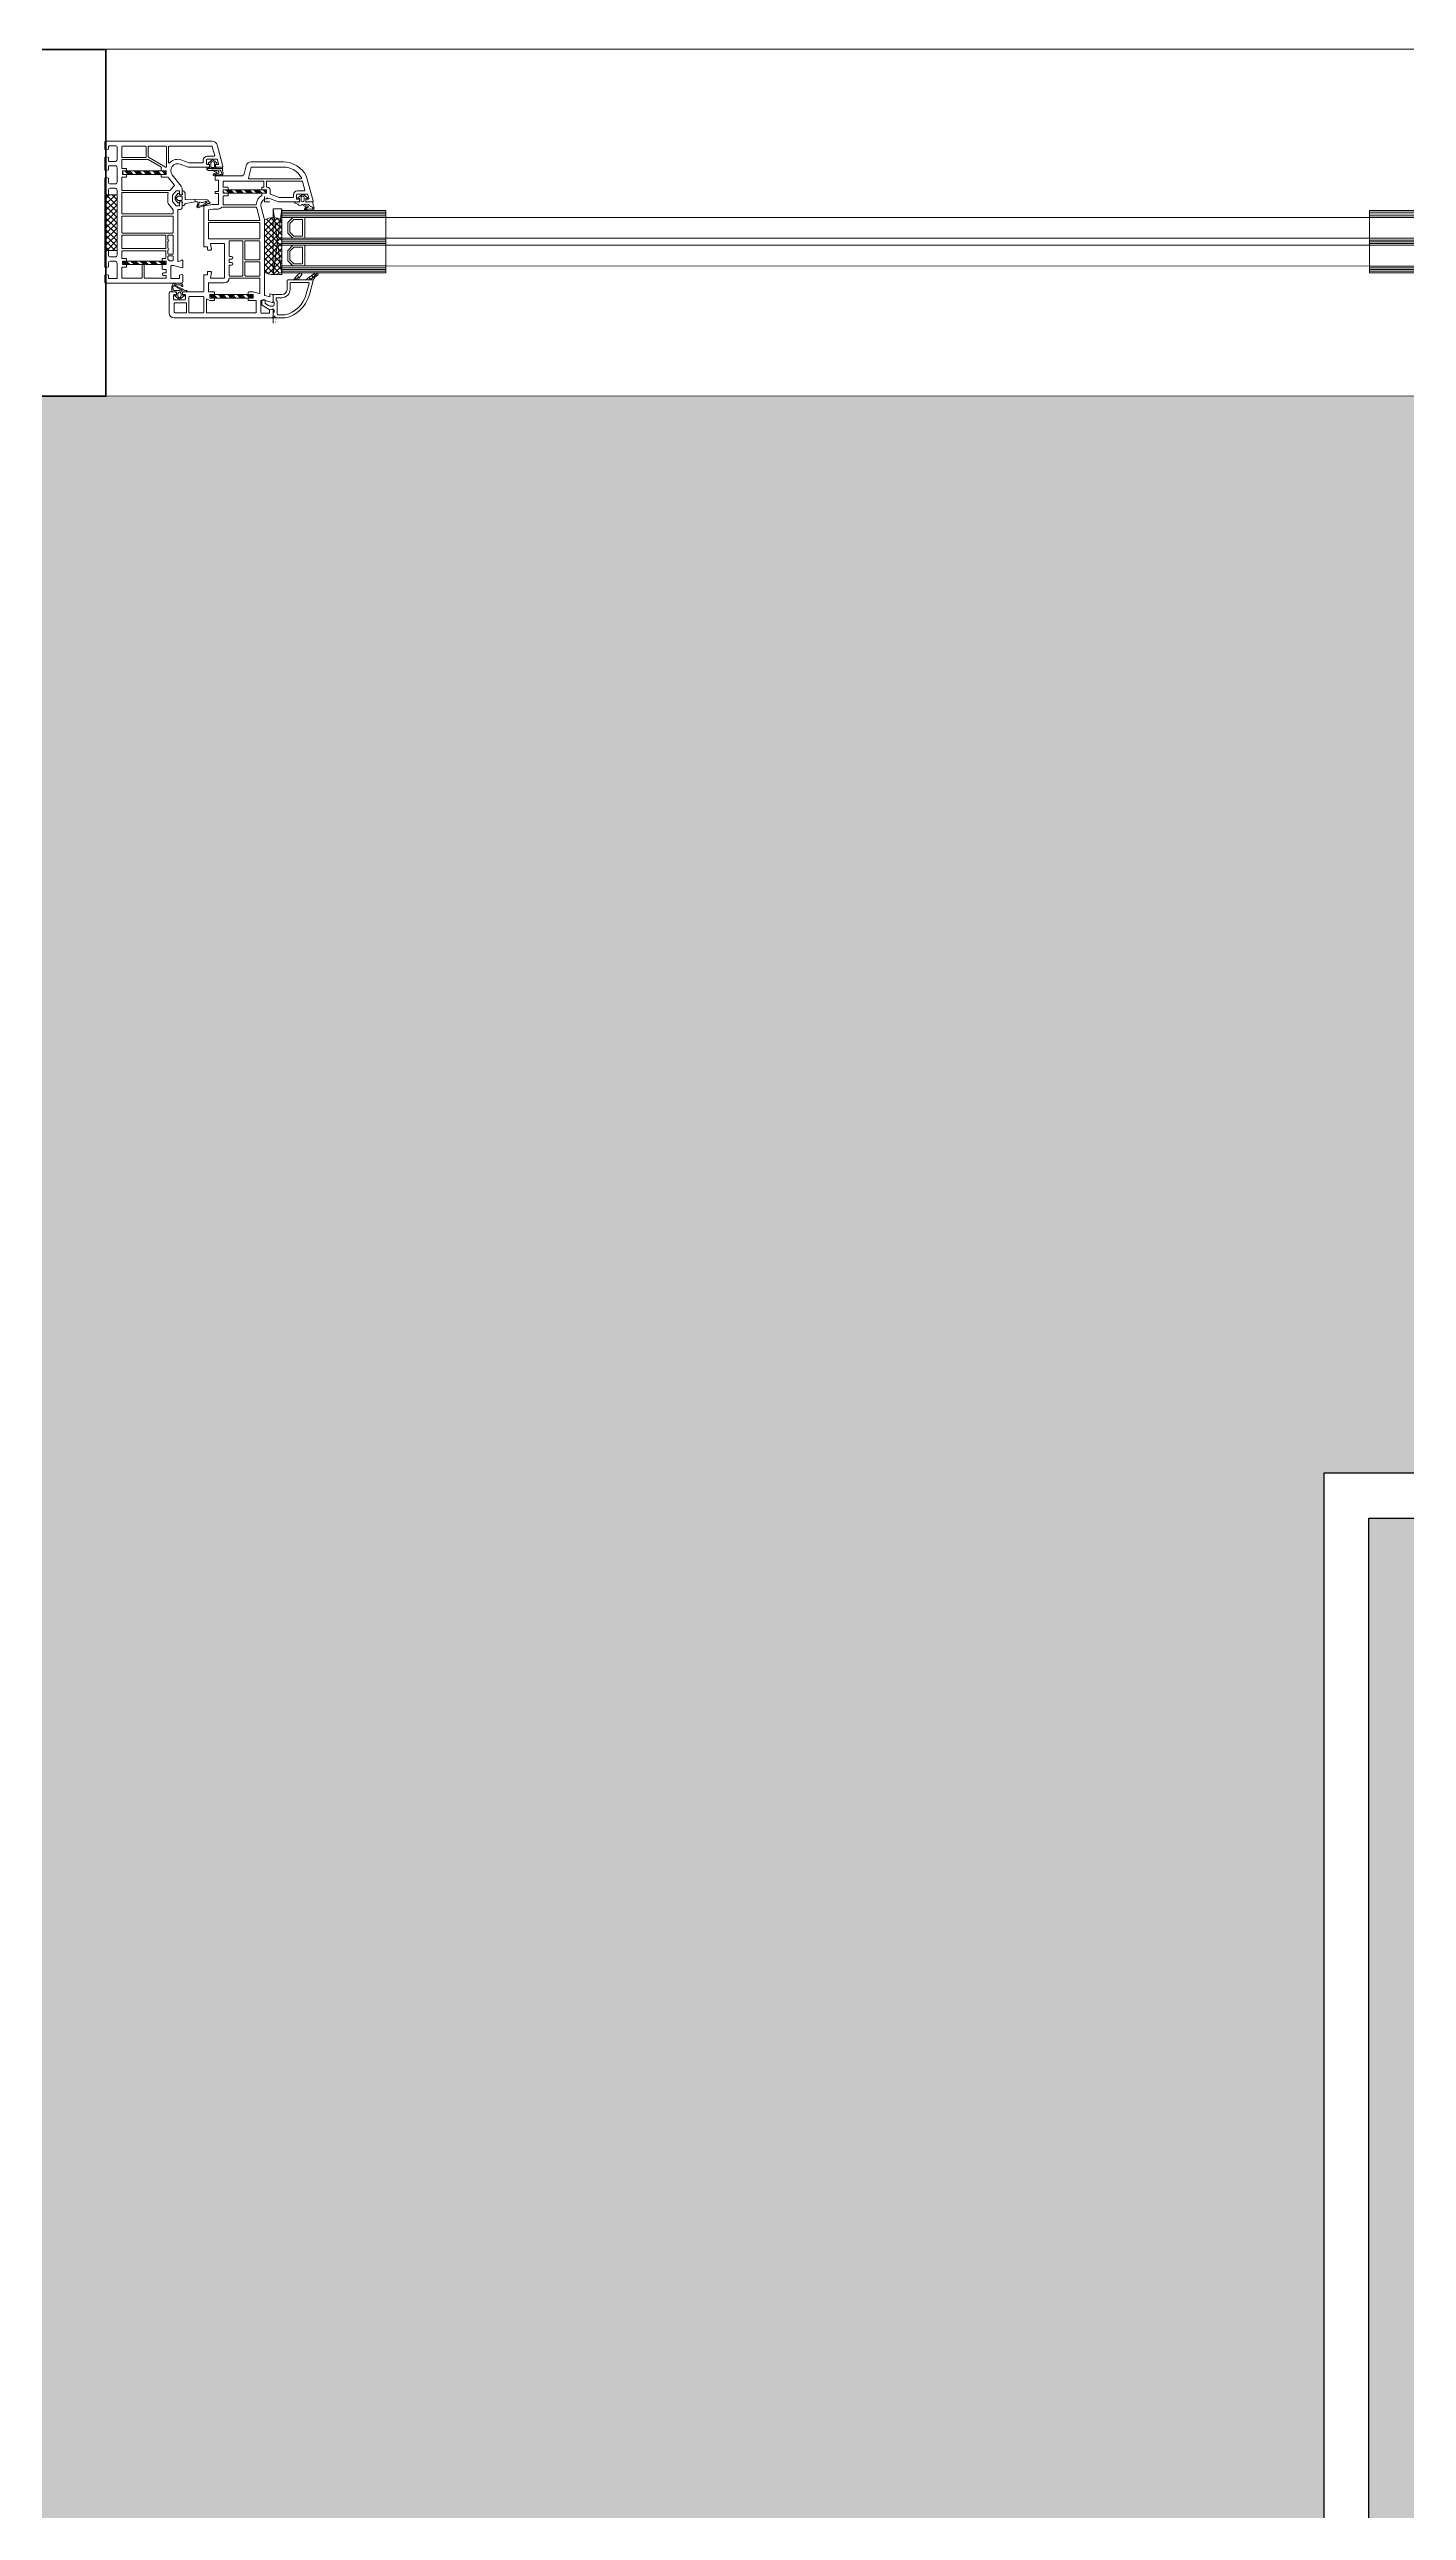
# Model space of a CAD drawing. Header units: millimetres. Extents: x 2258 to 5600, y 711 to 2563.
# Drawn here: x 4450.4 to 4480.6, y 1291.2 to 1346.1 of the extents above; entities that cross this region are included whole.
import ezdxf

# ---------------------------------------------------------------- set-up
doc = ezdxf.new("R2010")
doc.units = ezdxf.units.MM
for name, color, linetype, lineweight in [('HAT', 8, 'Continuous', 18), ('PQI-A-IN-ELEV', 245, 'Continuous', 9), ('PQI-A-WIN', 140, 'Continuous', 13), ('PQI-ST-COLM', 34, 'Continuous', 40)]:
    doc.layers.add(name, color=color, linetype=linetype, lineweight=lineweight)
doc.styles.get("Standard").update_dxf_attribs({"font": 'arial.ttf'})
pattern_1 = [(135, (-4.5994, -2.0003), (1.41421, 1.41421), []), (45, (-4.5994, -2.0003), (1.41421, -1.41421), [])]

# ---------------------------------------------------------------- blocks, each defined once
blk = doc.blocks.new('*X45')
for p, q in [((10.3, 18.7), (10.8, 19.2)), ((11.5, 17.2), (13.5, 19.2)), ((12.4, 17.2), (14.4, 19.2)), ((13.3, 17.2), (15.3, 19.2)), ((14.2, 17.2), (16.2, 19.2)), ((16.8, 17.2), (18.8, 19.2)), ((17.7, 17.2), (19.7, 19.2)), ((18.6, 17.2), (20.6, 19.2)), ((19.5, 17.2), (21.5, 19.2)), ((22.2, 17.2), (24.2, 19.2)), ((23.1, 17.2), (25.1, 19.2)), ((24, 17.2), (26, 19.2)), ((24.9, 17.2), (26.9, 19.2)), ((27.6, 17.2), (29.6, 19.2)), ((28.5, 17.2), (30.5, 19.2)), ((29.4, 17.2), (31.4, 19.2)), ((30.3, 17.2), (32.3, 19.2)), ((33, 17.2), (35, 19.2)), ((33.9, 17.2), (35.3, 18.6)), ((34.8, 17.2), (35.3, 17.7))]:
    blk.add_line(p, q)
blk = doc.blocks.new('*X46')
for p, q in [((10.3, 69.9), (11.6, 71.2)), ((10.5, 69.2), (12.5, 71.2)), ((11.4, 69.2), (13.4, 71.2)), ((12.3, 69.2), (14.3, 71.2)), ((15, 69.2), (17, 71.2)), ((15.9, 69.2), (17.9, 71.2)), ((16.8, 69.2), (18.8, 71.2)), ((17.7, 69.2), (19.7, 71.2)), ((20.4, 69.2), (22.4, 71.2)), ((21.3, 69.2), (23.3, 71.2)), ((22.1, 69.2), (24.1, 71.2)), ((23, 69.2), (25, 71.2)), ((25.7, 69.2), (27.7, 71.2)), ((26.6, 69.2), (28.6, 71.2)), ((27.5, 69.2), (29.5, 71.2)), ((28.4, 69.2), (30.4, 71.2)), ((31.1, 69.2), (33.1, 71.2)), ((32, 69.2), (34, 71.2)), ((32.9, 69.2), (34.9, 71.2)), ((33.8, 69.2), (35.3, 70.7))]:
    blk.add_line(p, q)
blk = doc.blocks.new('*X47')
for p, q in [((0, 57.2), (5.8, 63)), ((0, 60.6), (2.4, 63)), ((0, 53.9), (7, 60.9)), ((7, 53.6), (0, 60.6)), ((0, 50.5), (7, 57.5)), ((7, 50.2), (0, 57.2)), ((7, 57), (1, 63)), ((7, 60.4), (4.4, 63)), ((0, 47.1), (7, 54.1)), ((7, 46.9), (0, 53.9)), ((0, 43.8), (7, 50.8)), ((7, 43.5), (0, 50.5)), ((0, 40.4), (7, 47.4)), ((7, 40.1), (0, 47.1)), ((0, 37), (7, 44)), ((7, 36.8), (0, 43.8)), ((0, 33.7), (7, 40.7)), ((7, 33.4), (0, 40.4)), ((6, 31), (0, 37)), ((2.7, 31), (0, 33.7)), ((0.7, 31), (7, 37.3)), ((4.1, 31), (7, 33.9))]:
    blk.add_line(p, q)
blk = doc.blocks.new('PRJ_INSERT_55_593613279781', base_point=(370.1, 296.9))
for points in [[(370.6, 306.1), (370.1, 305.8), (370, 305.1), (370.2, 304.4), (368.5, 304.2), (368.8, 310.9), (369.2, 311.7), (370.6, 312.9), (370.8, 313), (371, 312.9), (371.1, 312.6), (371, 312.2), (371.1, 311.8), (372.4, 309.8), (372.6, 308.7), (373.6, 306.1), (373, 305.3), (372, 305.5), (371.1, 306)], [(370.3, 307.3), (370.4, 307), (371.5, 306.6), (372.4, 306), (372.8, 306), (372.9, 306.2), (372, 308.7), (372.3, 308.8), (372.4, 309.2), (372.3, 309.4), (372, 309.5), (371.7, 309.4), (370.4, 311.2), (369.9, 311.4), (369.7, 310.8), (370.1, 310.2), (370.4, 309.5), (370.5, 308.7), (370.5, 308)], [(369.3, 296.6), (369.1, 296.8), (369, 296.9), (367.2, 296.9), (366.9, 296.6), (366.9, 294.6), (367, 294.4), (367.9, 293.5), (368.2, 293.5), (369.1, 294.4), (369.3, 294.6)]]:
    blk.add_lwpolyline(points, close=True)
blk.add_lwpolyline([(364, 297.8, 0.81046), (364.3, 296.9), (365.8, 297.1), (366.1, 296.9), (366.1, 295.6), (366, 295.4), (365.4, 295), (365.3, 294.7), (365.4, 294.6), (365.4, 294.5), (367.4, 292.8), (368.7, 292.8), (370.7, 294.5), (370.8, 294.7), (370.7, 295), (370.1, 295.4), (370.1, 295.6), (370.1, 296.9), (370.3, 297.1), (371.8, 296.9, 0.721706), (372.2, 297.8), (371.1, 298.8), (370.2, 304.4), (368.5, 304.2), (368.8, 299.1, -0.439955), (368.3, 298.6), (365.3, 298.6), (365.2, 298.6)], format="xyb", close=True)
blk = doc.blocks.new('PRJ_INSERT_54_593613279164', base_point=(0, 0))
blk.add_line((4, 0.7), (-5.1, 0.7))
for points in [[(0.6, -1.9), (0.1, -1.7, -0.27755), (0, -1.5), (0, 0, -0.453753), (0.3, 0.3), (0.6, 0.3), (1, 0), (3.7, 0, 0.422763), (4, 0.3, -0.054836), (4.3, 3.5, 0.331921), (3.8, 4.7, 0.161435), (2.8, 5), (-0.6, 5, 0.831541), (-0.9, 3.6), (0.4, 3.2, -1.190626), (0.5, 2.9), (-0.5, 2.6, 0.129694), (-0.6, 2.5), (-1.2, 2, -0.601488), (-2.2, 1.9, 0.254499), (-2.5, 2), (-4, 2, 0.198909), (-4.2, 1.9), (-5, 1.1, 0.198912), (-5.1, 0.9), (-5.1, 0.3, 0.414214), (-4.8, 0), (-4.5, 0), (-4.1, 0.3, -0.16568), (-3.9, 0.3), (-3.7, 0.3, -0.375721), (-3.5, 0), (-3.5, -1.5, -0.27755), (-3.6, -1.7), (-4.1, -1.9, 0.531978), (-4.1, -2.4), (-2.4, -3.9, 0.363946), (-1.1, -3.9), (0.7, -2.4, 0.531978)], [(-2.7, -2.6), (-2.1, -3.1, 0.363955), (-1.4, -3.1), (-0.7, -2.6, 0.221711), (-0.6, -2.3), (-0.6, -0.1, 0.413991), (-0.9, 0.2), (-2.5, 0.2, 0.414157), (-2.8, -0.1), (-2.8, -2.3, 0.221711)], [(-0.3, 4.4, 1), (-0.3, 4.1), (1.6, 3.4, -0.733238), (1.6, 2.4), (-0.2, 2, 0.917629), (-0.2, 1.7), (2.1, 1.5, 0.335324), (3.1, 2.2), (3.6, 3.5, 0.355746), (3.4, 4), (3, 4.3, 0.134065), (2.7, 4.4)]]:
    blk.add_lwpolyline(points, format="xyb", close=True)
blk = doc.blocks.new('*X48')
for p, q in [((31.2, -72.7), (32, -71.9)), ((32.7, -73.9), (34.7, -71.9)), ((33.6, -73.9), (35.6, -71.9)), ((34.5, -73.9), (36.5, -71.9)), ((35.4, -73.9), (37.4, -71.9)), ((38.1, -73.9), (40.1, -71.9)), ((39, -73.9), (41, -71.9)), ((39.9, -73.9), (41.9, -71.9)), ((40.8, -73.9), (42.8, -71.9)), ((43.4, -73.9), (45.4, -71.9)), ((44.3, -73.9), (46.3, -71.9)), ((45.2, -73.9), (47.2, -71.9)), ((46.1, -73.9), (48.1, -71.9)), ((48.8, -73.9), (50.8, -71.9)), ((49.7, -73.9), (51.7, -71.9)), ((50.6, -73.9), (52.6, -71.9)), ((51.5, -73.9), (53.5, -71.9)), ((54.2, -73.9), (56.2, -71.9)), ((55.1, -73.9), (56.2, -72.8)), ((56, -73.9), (56.2, -73.7))]:
    blk.add_line(p, q)
blk = doc.blocks.new('*X49')
for p, q in [((23.4, -13.1), (25, -11.5)), ((23.9, -13.5), (25.9, -11.5)), ((24.8, -13.5), (26.8, -11.5)), ((25.7, -13.5), (27.7, -11.5)), ((28.4, -13.5), (30.4, -11.5)), ((29.3, -13.5), (31.3, -11.5)), ((30.2, -13.5), (32.2, -11.5)), ((31.1, -13.5), (33.1, -11.5)), ((33.8, -13.5), (35.8, -11.5)), ((34.7, -13.5), (36.7, -11.5)), ((35.6, -13.5), (37.6, -11.5)), ((36.5, -13.5), (38.5, -11.5)), ((39.2, -13.5), (41.2, -11.5)), ((40.1, -13.5), (42.1, -11.5)), ((41, -13.5), (43, -11.5)), ((41.9, -13.5), (43.9, -11.5)), ((44.6, -13.5), (46.6, -11.5)), ((45.5, -13.5), (47.5, -11.5)), ((46.4, -13.5), (48.4, -11.5)), ((47.3, -13.5), (48.4, -12.4))]:
    blk.add_line(p, q)
blk = doc.blocks.new('*X50')
for p, q in [((55, -31.1), (61, -25.1)), ((55, -27.7), (57.3, -25.4)), ((55, -34.5), (63.7, -25.8)), ((65, -36.7), (55, -26.7)), ((55, -37.8), (65, -27.8)), ((65, -33.3), (57.2, -25.5)), ((65, -30), (60.1, -25)), ((65, -26.6), (64.8, -26.4)), ((65, -40.1), (55, -30.1)), ((55, -41.2), (65, -31.2)), ((65, -43.4), (55, -33.4)), ((55, -44.6), (65, -34.6)), ((65, -46.8), (55, -36.8)), ((55, -47.9), (65, -37.9)), ((65, -50.2), (55, -40.2)), ((55, -51.3), (65, -41.3)), ((65, -53.5), (55, -43.5)), ((55, -54.7), (65, -44.7)), ((64.7, -56.6), (55, -46.9)), ((62.3, -57.6), (55, -50.3)), ((59.2, -57.8), (55, -53.6)), ((56.1, -57), (65, -48)), ((58.6, -57.8), (65, -51.4)), ((62.2, -57.6), (65, -54.8))]:
    blk.add_line(p, q)
blk = doc.blocks.new('PRJ_INSERT_53_593613279183', base_point=(93.1, 45.1))
for points in [[(96.6, 43.4, 0.493145), (96.8, 43.2), (97.3, 43.3, -0.818256), (97.5, 42.8), (95.6, 41.3, -0.342375), (94.1, 41.3), (92.1, 42.8, -0.818728), (92.4, 43.3), (92.8, 43.2, 0.493145), (93.1, 43.4), (93.1, 44.6, 0.414214), (92.6, 45.1), (90.7, 45.1, -0.413893), (90.4, 45.4), (90.4, 48.1, -0.414434), (92.4, 50.1), (94.8, 50.1, -0.326046), (96.8, 48.8, -0.909354), (96.1, 48.5, 0.282568), (94.7, 49.2, -0.132187), (92.4, 49.5, 1.066738), (92.1, 49.1, 0.039876), (96.3, 46.9, 0.149261), (98.8, 45.9, -0.963992), (98.8, 45.1), (98, 45.1, -0.012349), (97.1, 45.2, 0.443501), (96.6, 44.7)], [(94.2, 47.2), (96.1, 46.2, -1.052816), (95.7, 45.6, 0.139333), (94.7, 45.9), (91.7, 45.9, -0.382456), (91.2, 46.4), (91, 48, -0.505503), (91.8, 48.7)], [(93.9, 44.2, -1), (95.7, 44.2), (95.7, 42.7, -1), (93.9, 42.7)]]:
    blk.add_lwpolyline(points, format="xyb", close=True)
blk = doc.blocks.new('PRJ_INSERT_51_593613279187', base_point=(0, 0))
for points in [[(-2.5, -3.9, 0.339142), (-1, -3.9), (0.9, -2.4, 0.808674), (0.7, -1.8), (0.2, -1.9, -0.491369), (0, -1.8), (0, -0.1, -0.708523), (0.5, 0.1, 0.231673), (0.7, 0), (3.7, 0, 0.369523), (4, 0.2), (4.3, 2), (4.8, 3.5, 0.331664), (4.3, 4.7, 0.134785), (3.3, 5), (0, 5, 0.607736), (-0.5, 3.7), (0.5, 3.1, -0.653241), (0.4, 2.9), (-0.8, 2.5, 0.328397), (-1.3, 1.9, -0.43088), (-2.1, 1.6, 0.455948), (-4.6, 1.4, -0.189266), (-6, 0.8, 0.992484), (-6, 0), (-5, 0), (-3.9, 0.2, -0.46157), (-3.5, -0.1), (-3.5, -1.8, -0.491714), (-3.8, -1.9), (-4.2, -1.8, 0.808674), (-4.4, -2.4)], [(-0.4, 1.3), (1.5, 1.6, 0.243686), (2.1, 2), (2.3, 2.3, -0.198893), (2.9, 2.8, 0.149078), (4, 3.2), (4.1, 3.5, 0.40407), (3.9, 4.1), (3.4, 4.3, 0.163046), (3.2, 4.3, -0.202004), (1, 4.4, 0.138983), (0.8, 4.4), (0, 4.4, 0.642669), (0, 4), (1.3, 3.2, -0.577351), (1.3, 2.6), (-0.5, 1.8, 0.756768)], [(-2.7, -0.9), (-2.7, -2.4, 1), (-0.9, -2.4), (-0.9, -0.9, 1)]]:
    blk.add_lwpolyline(points, format="xyb", close=True)
blk = doc.blocks.new('BASEPOINT')
for q in [(0, 3), (3, 0)]:
    blk.add_line((0, 0), q)
blk.add_text('Basepoint', height=0.6).set_placement((0.5, 1.2))
blk = doc.blocks.new('PRJ_INSERT_50_593613279190', base_point=(0, 0))
h = blk.add_hatch()
h.set_pattern_fill('NETZ', color=256, scale=2, angle=-135, style=0)
h.set_pattern_definition(pattern_1)
edge = h.paths.add_edge_path()
edge.add_arc((-25.3, 25.3), 0.701, 21.5118, 179.958)
edge.add_line((-26, 25.3), (-26, 25))
edge.add_arc((-23, 25), 3.01, 180.0616, 218.4438)
edge.add_line((-25.3, 23.2), (-22.7, 19.9))
edge.add_arc((-25, 18), 3, 0, 39.0439, ccw=False)
edge.add_line((-22, 18), (-22, 22.9))
edge.add_arc((-21.8, 22.9), 0.197, 73.5386, 180.2871, ccw=False)
edge.add_arc((-20.8, 27.1), 4.17, 201.7355, 256.5369, ccw=False)
h = blk.add_hatch()
h.set_pattern_fill('NETZ', color=256, scale=2, angle=-135, style=0)
h.set_pattern_definition(pattern_1)
edge = h.paths.add_edge_path()
edge.add_arc((-25.3, 15.9), 0.7, 57.9863, 211.9211, ccw=False)
edge.add_arc((-19.3, 22.2), 8, 225.5218, 250.4567)
edge.add_line((-22, 14.7), (-22, 12))
edge.add_arc((-17.2, 21.2), 10.3, 212.7228, 242.2922, ccw=False)
for points in [[(-24.6, 25.6, 0.827612), (-26, 25.3), (-26, 25, 0.169058), (-25.3, 23.2), (-22.7, 19.9, -0.172029), (-22, 18), (-22, 22.9, -0.502666), (-21.7, 23.1, -0.243781)], [(-25.9, 15.6, -0.794971), (-24.9, 16.5, 0.10923), (-22, 14.7), (-22, 12, -0.129742)], [(-3, 0), (-1, 0), (-1, 1, 0.414214), (0, 2), (0, 7, 0.27545), (-13, 20.7), (-13.5, 20.9), (-21.7, 23.1, 0.490874), (-22, 22.9), (-22, 8.5, 0.413429), (-21.5, 8), (-16.5, 8, -0.414072), (-13.5, 5), (-13.5, 0.5, 0.414542), (-13, 0), (-9.5, 0), (-9, 0.5), (-7.9, 0.5, -0.339454), (-6.9, -0.2), (-6.8, -0.6, -0.212557), (-7.2, -2.6), (-8.2, -4.3, -0.253968), (-8.6, -4.5), (-9.5, -4.5, 1), (-9.5, -6.5), (-7.8, -6.5, 0.253968), (-7.4, -6.3), (-4.6, -2), (-5.1, -0.2, -0.493145), (-4.5, 0.5), (-3.5, 0.5)], [(-11.4, 4.4), (-11.7, 4.6), (-11.7, 5, 0.414381), (-16.5, 9.8), (-20, 9.8, -0.414219), (-20.5, 10.3), (-20.5, 20.2, -0.493144), (-19.8, 20.7), (-13.9, 19.1, -0.280669), (-1.8, 6.8), (-1.8, 2.8, -0.41418), (-2.3, 2.3), (-9.7, 2.3), (-10.2, 1.8), (-11.2, 1.8, -0.414237), (-11.7, 2.3), (-11.7, 4.1)]]:
    blk.add_lwpolyline(points, format="xyb", close=True)
blk.add_blockref('BASEPOINT', (0, 0))
blk = doc.blocks.new('BASIS')
for q in [(0, 3), (3, 0)]:
    blk.add_line((0, 0), q)
blk.add_text('BASIS', height=0.6).set_placement((0.5, 1.2))
blk = doc.blocks.new('GLASDATABASE6')
for p, q in [((-35, 0), (-35, 60)), ((-34, 0), (-34, 60)), ((-33, 0), (-33, 60)), ((-19, 0), (-19, 60)), ((-18, 0), (-18, 60)), ((-17, 0), (-17, 60)), ((-3, 0), (-3, 60)), ((-2, 0), (-2, 60)), ((-1, 0), (-1, 60)), ((1, 0), (-37, -5)), ((1, -5), (-37, 0))]:
    blk.add_line(p, q)
for points in [[(-32, 0), (-32, 60), (-36, 60), (-36, 0)], [(-32, 13.2), (-26.1, 13.2), (-26, 13.1), (-25.9, 13.2), (-20, 13.2), (-20, 60), (-32, 60)], [(-16, 0), (-16, 60), (-20, 60), (-20, 0)], [(-16, 13.2), (-10.1, 13.2), (-10, 13.1), (-9.9, 13.2), (-4, 13.2), (-4, 60), (-16, 60)], [(0, 0), (0, 60), (-4, 60), (-4, 0)], [(1, 0), (1, -5), (-37, -5), (-37, 0)], [(-20, 6.4), (-23, 3.4), (-29, 3.4), (-32, 6.4), (-32, 0), (-20, 0)], [(-21.2, 12), (-21.2, 6.9), (-23.5, 4.6), (-28.5, 4.6), (-30.8, 6.9), (-30.8, 12)], [(-4, 6.4), (-7, 3.4), (-13, 3.4), (-16, 6.4), (-16, 0), (-4, 0)], [(-5.2, 12), (-5.2, 6.9), (-7.5, 4.6), (-12.5, 4.6), (-14.8, 6.9), (-14.8, 12)], [(0, 0), (0, 0)], [(0, 0), (0, 0)]]:
    blk.add_lwpolyline(points, close=True)
blk.add_blockref('BASIS', (5, -10))
blk = doc.blocks.new('w2')
at = {"ltscale": 1000}
for p, q in [((-970.7, 3), (-1538, 3)), ((-970.7, -9), (-1538, -9)), ((-970.7, -13), (-1538, -13)), ((-970.7, -25), (-1538, -25))]:
    blk.add_line(p, q, dxfattribs=at)
for points in [[(-1658, -22.2, 0.556925), (-1657.6, -22.5), (-1655.7, -21.6, -0.556533), (-1655, -22), (-1655, -25.5, -0.496724), (-1655.6, -26), (-1660.2, -24.7), (-1661.5, -24.7, 0.414431), (-1662, -25.2), (-1662, -31.8, 0.414436), (-1661.5, -32.3), (-1657.5, -32.3, 0.414367), (-1657, -31.8), (-1657, -30.4), (-1655.6, -30, -0.492998), (-1655, -30.5), (-1655, -34, -0.414113), (-1656, -35), (-1699.5, -35, -0.41391), (-1700, -34.5), (-1700, -30.5, -0.492952), (-1699.4, -30), (-1698, -30.4), (-1698, -31.8, 0.414436), (-1697.5, -32.3), (-1693.5, -32.3, 0.414367), (-1693, -31.8), (-1693, -23.3, 0.414337), (-1694, -22.3), (-1697, -22.3, 0.414305), (-1698, -23.3), (-1698, -25.6), (-1699.4, -26, -0.492951), (-1700, -25.5), (-1700, -16.5), (-1698, -16), (-1698, -18.8, 0.414305), (-1697, -19.8), (-1694, -19.8, 0.414337), (-1693, -18.8), (-1693, 18.8, 0.414353), (-1694, 19.8), (-1697, 19.8, 0.414289), (-1698, 18.8), (-1698, 16), (-1700, 16.5), (-1700, 25.5, -0.492952), (-1699.4, 26), (-1698, 25.6), (-1698, 23.3, 0.414312), (-1697, 22.3), (-1694, 22.3, 0.41433), (-1693, 23.3), (-1693, 31.8, 0.414337), (-1694, 32.8), (-1697.5, 32.8, 0.414474), (-1698, 32.3), (-1698, 30.4), (-1699.4, 30, -0.492965), (-1700, 30.5), (-1700, 37.5, -0.492951), (-1699.4, 38), (-1698, 37.6), (-1698, 35.8, 0.414434), (-1697.5, 35.3), (-1694, 35.3, 0.414337), (-1693, 36.3), (-1693, 43.8, 0.414099), (-1693.5, 44.3), (-1697.5, 44.3, 0.414474), (-1698, 43.8), (-1698, 42.4), (-1699.4, 42, -0.492957), (-1700, 42.5), (-1700, 46.5, -0.413949), (-1699.5, 47), (-1638.2, 47, -0.339426), (-1635.3, 44.8), (-1632, 32.6, -0.492962), (-1632.5, 32), (-1635.8, 32, -0.413995), (-1636.3, 32.5), (-1636.3, 33.5), (-1635, 33.5, 0.493234), (-1634.5, 34.1), (-1635, 36.1, 0.339569), (-1635.5, 36.5), (-1641, 36.5, 0.414176), (-1641.5, 36), (-1641.5, 34, 0.414129), (-1641, 33.5), (-1639.8, 33.5), (-1639.8, 32.5, -0.414056), (-1640.3, 32), (-1651.4, 32, -0.090992), (-1652.5, 32.2), (-1656.6, 33.7, 0.759024), (-1661.2, 27.5), (-1656.1, 21.1, -0.167343), (-1655.5, 19.3), (-1655.5, 16.5, -0.414099), (-1656, 16), (-1656.5, 16, -0.413953), (-1657, 16.5), (-1657, 18.1, 0.414442), (-1657.3, 18.4), (-1659, 18.4), (-1660.9, 16.1, 0.176331), (-1661, 15.9), (-1661, 12.1, 0.176331), (-1660.9, 11.9), (-1659, 9.6), (-1657.3, 9.6, 0.414454), (-1657, 9.9), (-1657, 11.5, -0.413993), (-1656.5, 12), (-1656, 12, -0.414059), (-1655.5, 11.5), (-1655.5, 8.6, -0.41409), (-1656.5, 7.6), (-1658, 7.6)], [(-1676.5, 44, -0.414447), (-1676.2, 43.7), (-1676.2, 37.9, -0.414397), (-1676.5, 37.6), (-1690, 37.6, -0.414209), (-1690.3, 37.9), (-1690.3, 43.7, -0.414259), (-1690, 44)], [(-1674.7, 44), (-1664.8, 44, -0.414029), (-1664.5, 43.7), (-1664.5, 32.2, -0.577202), (-1665, 32), (-1674.9, 37.7, -0.26846), (-1675, 38), (-1675, 43.7, -0.414535)], [(-1637, 38.3), (-1641, 38.3, 0.414183), (-1643.3, 36), (-1643.3, 34.8, -0.414388), (-1643.6, 34.5), (-1651.5, 34.5), (-1655.7, 36.1, 0.306342), (-1662.8, 34.4, -0.683106), (-1663.3, 34.6), (-1663.3, 43.7, -0.414259), (-1663, 44), (-1638.4, 44, -0.339457), (-1638.1, 43.8), (-1636.7, 38.7, -0.492823)], [(-1664.7, 29.8), (-1664.7, 27.8), (-1667.5, 27.8), (-1667.5, 26.6, 0.414535), (-1667.2, 26.3), (-1663.6, 26.3), (-1663.3, 25.9), (-1660, 21.7, -0.354189), (-1660, 21.3), (-1662.3, 18.7, -0.221513), (-1662.5, 18.6), (-1690, 18.6, -0.414203), (-1690.3, 18.9), (-1690.3, 26, -0.414196), (-1690, 26.3), (-1687.8, 26.3, 0.414029), (-1687.5, 26.6), (-1687.5, 27.8), (-1689.8, 27.8), (-1689.8, 29.8), (-1687.5, 29.8), (-1687.5, 31, 0.41397), (-1687.8, 31.3), (-1690, 31.3, -0.414203), (-1690.3, 31.6), (-1690.3, 36.1, -0.414204), (-1690, 36.4), (-1675, 36.4), (-1667.7, 32.2, -0.267494), (-1667.5, 31.9), (-1667.5, 29.8)], [(-1608, -41.7, 0.336162), (-1607.8, -42), (-1605, -42.8), (-1605, -41), (-1603.4, -41.4, -0.33952), (-1603, -41.9), (-1603, -45.5, -0.496683), (-1603.6, -46), (-1608.2, -44.7), (-1609.5, -44.7, 0.414137), (-1610, -45.2), (-1610, -51.8, 0.414137), (-1609.5, -52.3), (-1605.5, -52.3, 0.414263), (-1605, -51.8), (-1605, -50.4), (-1603.6, -50, -0.493031), (-1603, -50.5), (-1603, -54, -0.414269), (-1604, -55), (-1660, -55, -0.41418), (-1663, -52), (-1663, -40.5, -0.4141), (-1662.5, -40), (-1659.3, -40, -0.414226), (-1658.8, -40.5), (-1658.8, -41.5), (-1660, -41.5, 0.414099), (-1660.5, -42), (-1660.5, -44, 0.414353), (-1660, -44.5), (-1654, -44.5, 0.414201), (-1653.5, -44), (-1653.5, -42, 0.414225), (-1654, -41.5), (-1655.3, -41.5), (-1655.3, -40.5, -0.414099), (-1654.8, -40), (-1643.5, -40, 0.414185), (-1643, -39.5), (-1643, -30.4, -0.414173), (-1642.8, -30.2), (-1641, -30.2, 0.414836), (-1640.8, -29.9), (-1640.8, -28.4, -0.414327), (-1640.6, -28.2), (-1639.1, -28.2, -0.462687), (-1638.6, -28.8), (-1639.1, -31.8, 0.462996), (-1638.9, -32), (-1631.2, -32, 0.414368), (-1631, -31.8), (-1631, -12.2, 0.414453), (-1631.2, -12), (-1638.9, -12, 0.463083), (-1639.1, -12.2), (-1638.6, -15.2, -0.462693), (-1639.1, -15.8), (-1640.6, -15.8, -0.414327), (-1640.8, -15.6), (-1640.8, -14.1, 0.414836), (-1641, -13.9), (-1642.8, -13.9, -0.414265), (-1643, -13.7), (-1643, 9.2, -0.363791), (-1642.6, 9.7), (-1638, 10.5), (-1634.8, 10.5, 0.414387), (-1634.5, 10.8), (-1634.5, 16.5, 0.414447), (-1634.8, 16.8), (-1636.2, 16.8, -0.414038), (-1636.5, 17.1), (-1636.5, 17.7, -0.414045), (-1636.2, 18), (-1634.8, 18, 0.414387), (-1634.5, 18.3), (-1634.5, 24.2, 0.414388), (-1634.8, 24.5), (-1636.2, 24.5, -0.414041), (-1636.5, 24.8), (-1636.5, 26.7, -0.414045), (-1636.2, 27), (-1621.2, 27, 0.339444), (-1619.7, 28.1), (-1618.5, 32.8, -0.339467), (-1615.6, 35), (-1597.1, 35, -0.278172), (-1583.9, 27), (-1580, 12.6, -0.492995), (-1580.5, 12), (-1583.7, 12, -0.414097), (-1584.2, 12.5), (-1584.2, 13.5), (-1583, 13.5, 0.493238), (-1582.5, 14.1), (-1583, 16.1, 0.339521), (-1583.5, 16.5), (-1589, 16.5, 0.414185), (-1589.5, 16), (-1589.5, 13.9, 0.414338), (-1589, 13.5), (-1587.7, 13.5), (-1587.7, 12.5, -0.414224), (-1588.2, 12), (-1599.4, 12, -0.090993), (-1600.5, 12.2), (-1604.6, 13.7, 0.611471), (-1609.9, 9), (-1608.1, 2.4, -0.06546), (-1608, 1.6)], [(-1586.6, 25.6, -0.492833), (-1586.9, 25.2), (-1617, 25.2, -0.493372), (-1617.3, 25.6), (-1615.6, 31.8, -0.339454), (-1615.3, 32), (-1597.1, 32, -0.271046), (-1586.7, 25.9)], [(-1660.7, 5.3, -0.414402), (-1661, 5), (-1690, 5, -0.414215), (-1690.3, 5.3), (-1690.3, 17.1, -0.414215), (-1690, 17.4), (-1663.8, 17.4, -0.528873), (-1663.5, 17, 0.094055), (-1663.7, 15.9), (-1663.7, 12.1, 0.176325), (-1663, 10.2), (-1660.7, 7.4)], [(-1631.8, 16.9), (-1631.8, 18.9), (-1629, 18.9), (-1629, 20.1, 0.414402), (-1629.3, 20.4), (-1631.5, 20.4, -0.414486), (-1631.8, 20.7), (-1631.8, 23.7, -0.414478), (-1631.5, 24), (-1608.6, 24, -0.414004), (-1608.3, 23.7), (-1608.3, 20.4), (-1609.3, 20.4, 0.414082), (-1609.6, 20.1), (-1609.6, 18.9), (-1606.8, 18.9), (-1606.8, 16.9), (-1609.6, 16.9), (-1609.6, 15.7, 0.237321), (-1612.7, 10.5, -0.393466), (-1613, 10.2), (-1631.5, 10.2, -0.414491), (-1631.8, 10.5), (-1631.8, 15.1, -0.414491), (-1631.5, 15.4), (-1629.3, 15.4, 0.414397), (-1629, 15.7), (-1629, 16.9)], [(-1604.8, 16.7), (-1604.8, 18.9, 0.414204), (-1606.3, 20.4), (-1606.8, 20.4), (-1606.8, 23.7, -0.414478), (-1606.5, 24), (-1586.4, 24, -0.339454), (-1586.1, 23.8), (-1584.7, 18.7, -0.493262), (-1585, 18.3), (-1589, 18.3, 0.414186), (-1591.3, 16), (-1591.3, 14.8, -0.414387), (-1591.6, 14.5), (-1599.5, 14.5), (-1604.6, 16.4, -0.311936)], [(-1661, 3.8, -0.414383), (-1660.7, 3.5), (-1660.7, -5.7, -0.414402), (-1661, -6), (-1690, -6, -0.414215), (-1690.3, -5.7), (-1690.3, 3.5, -0.414196), (-1690, 3.8)], [(-1637.8, 7.8), (-1634.8, 7.8, 0.236093), (-1632.4, 9), (-1612.9, 9, -0.360501), (-1612.6, 8.8, 0.018669), (-1612.5, 8.3), (-1610.7, 1.6, -0.493042), (-1611, 1.2), (-1640, 1.2, -0.414491), (-1640.3, 1.5), (-1640.3, 7.1, -0.364012), (-1640.1, 7.4)], [(-1608, -28.5), (-1608, 1.4, -0.301246), (-1598, 1.4), (-1598, -28.5, -0.301246)], [(-1664.9, -14.7, -0.413985), (-1665.2, -15), (-1690, -15, -0.414215), (-1690.3, -14.7), (-1690.3, -7.5, -0.414196), (-1690, -7.2), (-1665.2, -7.2, -0.413966), (-1664.9, -7.5)], [(-1663.7, -10.8), (-1663.7, -14.8, -1), (-1663.7, -15.8), (-1663.7, -17.9, 0.414126), (-1663.4, -18.2), (-1661, -18.2, 0.414402), (-1660.7, -17.9), (-1660.7, -7.5, 0.414383), (-1661, -7.2), (-1663.4, -7.2, 0.414109), (-1663.7, -7.5), (-1663.7, -9.8, -1)], [(-1640, 0), (-1611, 0, -0.414114), (-1610.7, -0.3), (-1610.7, -9, -0.414123), (-1611, -9.3), (-1640, -9.3, -0.414487), (-1640.3, -9), (-1640.3, -0.3, -0.414478)], [(-1627, -21, 1), (-1627, -19.5), (-1628, -19.5, -0.414487), (-1628.3, -19.2), (-1628.3, -10.8, -0.414487), (-1628, -10.5), (-1620.8, -10.5, -0.414214), (-1620.5, -10.8), (-1620.5, -30.5, -0.414214), (-1620.8, -30.8), (-1628, -30.8, -0.414487), (-1628.3, -30.5), (-1628.3, -24.8, -0.414487), (-1628, -24.5), (-1627, -24.5, 1), (-1627, -23), (-1628.3, -23), (-1628.3, -21)], [(-1619, -10.5), (-1611, -10.5, -0.414123), (-1610.7, -10.8), (-1610.7, -21.1, -0.414123), (-1611, -21.4), (-1619, -21.4, -0.414214), (-1619.3, -21.1), (-1619.3, -10.8, -0.414214)], [(-1665.2, -16.2, -0.413966), (-1664.9, -16.5), (-1664.9, -20.4, -0.414029), (-1665.2, -20.7), (-1666.7, -20.7, 0.414109), (-1667, -21), (-1667, -22.2), (-1664.7, -22.2), (-1664.7, -24.2), (-1667, -24.2), (-1667, -26.7, 0.414126), (-1666.7, -27), (-1665, -27, -0.414388), (-1664.7, -27.3), (-1664.7, -28.7, -0.414402), (-1665, -29), (-1666.2, -29, 1), (-1666.2, -30.5), (-1665, -30.5, -0.414388), (-1664.7, -30.8), (-1664.7, -31.7, -0.414447), (-1665, -32), (-1677, -32, -0.414259), (-1677.3, -31.7), (-1677.3, -24.2), (-1678.5, -24.2), (-1678.5, -31.7, -0.41403), (-1678.8, -32), (-1690, -32, -0.414259), (-1690.3, -31.7), (-1690.3, -26, -0.414196), (-1690, -25.7), (-1687.8, -25.7, 0.414029), (-1687.5, -25.4), (-1687.5, -24.2), (-1689.8, -24.2), (-1689.8, -22.2), (-1687.5, -22.2), (-1687.5, -21, 0.413966), (-1687.8, -20.7), (-1690, -20.7, -0.414259), (-1690.3, -20.4), (-1690.3, -16.5, -0.414196), (-1690, -16.2)], [(-1663.4, -19.2), (-1661, -19.2, -0.414397), (-1660.7, -19.5), (-1660.7, -21.7, -0.414402), (-1661, -22), (-1662.7, -22), (-1663.7, -21), (-1663.7, -19.5, -0.414121)], [(-1619, -30.8, -0.414214), (-1619.3, -30.5), (-1619.3, -22.9, -0.414214), (-1619, -22.6), (-1611, -22.6, -0.414123), (-1610.7, -22.9), (-1610.7, -30.5, -0.414123), (-1611, -30.8)], [(-1640, -34.7), (-1631.2, -34.7, 0.394136), (-1628.3, -32), (-1611, -32, -0.414123), (-1610.7, -32.3), (-1610.7, -40.7, -0.49308), (-1611.1, -40.9), (-1614.6, -40), (-1617.1, -40, 0.414013), (-1617.4, -40.3), (-1617.4, -41.5), (-1614.6, -41.5), (-1614.6, -43.5), (-1617.4, -43.5), (-1617.4, -44.7, 0.414048), (-1617.1, -45), (-1613, -45, -0.414051), (-1612.7, -45.3), (-1612.7, -51.7, -0.41416), (-1613, -52), (-1641.2, -52, -0.414093), (-1641.5, -51.7), (-1641.5, -44.4, -0.57716), (-1641, -44.2), (-1639.6, -45), (-1637.1, -45, 0.414048), (-1636.8, -44.7), (-1636.8, -43.5), (-1639.6, -43.5), (-1639.6, -41.5), (-1636.8, -41.5), (-1636.8, -40.3, 0.414013), (-1637.1, -40), (-1640, -40, -0.414478), (-1640.3, -39.7), (-1640.3, -35, -0.414491)], [(-1659.7, -46.3), (-1653.2, -46.3, -0.41443), (-1652.9, -46.6), (-1652.9, -51.7, -0.414525), (-1653.2, -52), (-1659.7, -52, -0.414093), (-1660, -51.7), (-1660, -46.6, -0.413996)], [(-1651.4, -42.7), (-1643.3, -42.7, -0.414447), (-1643, -43), (-1643, -51.7, -0.414436), (-1643.3, -52), (-1651.4, -52, -0.414436), (-1651.7, -51.7), (-1651.7, -43, -0.414447)]]:
    blk.add_lwpolyline(points, format="xyb", close=True, dxfattribs=at)
for points in [[(-1664.7, 29.8), (-1664.7, 27.8), (-1689.7, 27.8), (-1689.7, 29.8)], [(-1700, -16), (-1693, -16), (-1693, 16), (-1700, 16)], [(-1631.8, 16.9), (-1631.8, 18.9), (-1606.8, 18.9), (-1606.8, 16.9)], [(-1664.7, -22.2), (-1664.7, -24.2), (-1689.7, -24.2), (-1689.7, -22.2)], [(-1639.6, -41.5), (-1614.6, -41.5), (-1614.6, -43.5), (-1639.6, -43.5)]]:
    blk.add_lwpolyline(points, close=True, dxfattribs=at)
at = {"layer": 'PQI-A-IN-ELEV', "ltscale": 1000}
for p, q in [((-1700, 100), (0, 100)), ((-1700, -100), (0, -100))]:
    blk.add_line(p, q, dxfattribs=at)
at = {"ltscale": 1000, "extrusion": (0, 0, -1), "zscale": -1, "rotation": 180}
for name, p in [('*X45', (1700, 47)), ('PRJ_INSERT_54_593613279164', (1636.2, 32)), ('*X47', (1700, 47)), ('*X48', (1663, -55)), ('PRJ_INSERT_51_593613279187', (1584.2, 12)), ('*X50', (1663, -55)), ('*X46', (1700, 47)), ('*X49', (1663, -55))]:
    blk.add_blockref(name, p, dxfattribs=at)
at = {"ltscale": 1000}
for name, p, rotation in [('PRJ_INSERT_55_593613279781', (-1655.5, 12), 270), ('GLASDATABASE6', (-910.7, 7), 89.99999999996041), ('PRJ_INSERT_50_593613279190', (-1603, -55), 270)]:
    blk.add_blockref(name, p, dxfattribs=dict(at, rotation=rotation))
at = {"ltscale": 1000, "xscale": -1, "rotation": 270.0000000000396}
blk.add_blockref('GLASDATABASE6', (-1598, 7), dxfattribs=at)
at = {"ltscale": 1000}
blk.add_blockref('PRJ_INSERT_53_593613279183', (-1658.7, -40), dxfattribs=at)

msp = doc.modelspace()

# ---------------------------------------------------------------- hatches: boundary and pattern name
at = {"layer": 'HAT', "lineweight": 30, "true_color": 0x636466}
h = msp.add_hatch(color=251, dxfattribs=at)
h.dxf.hatch_style = 1
h.paths.add_polyline_path([(4202.997, 1342.212), (4164.363, 1342.212), (4155.043, 1342.212), (4155.043, 1330.212), (4131.043, 1330.212), (4131.043, 1301.412), (4131.043, 1262.292), (4092.643, 1262.292), (4055.083, 1262.292), (4055.083, 1330.212), (4031.083, 1330.212), (4031.083, 1300.806), (4031.08, 1248.127), (4178.995, 1248.127), (4178.995, 1283.972), (4202.997, 1283.972)])
h.paths.add_polyline_path([(4178.995, 1248.127), (4031.08, 1248.127), (4031.08, 1235.153), (4031.085, 1235.153), (4031.085, 1211.974), (4054.264, 1211.974), (4119.937, 1211.972), (4130.296, 1211.972), (4130.296, 1228.414), (4140.634, 1228.414), (4140.634, 1232.936, -0.414214), (4141.045, 1233.347), (4150.499, 1233.347, -0.414214), (4150.91, 1232.936), (4150.91, 1228.414), (4161.125, 1228.414), (4161.125, 1211.972), (4178.995, 1211.972)])
h.paths.add_polyline_path([(4041.578, 1218.601, -0.092507), (4043.052, 1217.398, -0.147434), (4041.305, 1216.746, -0.041558), (4041.613, 1216.245, -0.109204), (4040.202, 1216.201, -0.133264), (4040.742, 1214.084, -0.095733), (4039.413, 1214.685, -0.092507), (4038.724, 1212.911, -0.147434), (4037.564, 1214.371, -0.041558), (4037.182, 1213.924, -0.109204), (4036.704, 1215.252, -0.133264), (4034.858, 1214.084, -0.095733), (4035.019, 1215.534, -0.092507), (4033.119, 1215.641, -0.147434), (4034.149, 1217.196, -0.041558), (4033.606, 1217.42, -0.109204), (4034.721, 1218.285, -0.133264), (4033.04, 1219.68, -0.095733), (4034.469, 1219.975, -0.092507), (4033.983, 1221.815, -0.147434), (4035.78, 1221.316, -0.041558), (4035.826, 1221.902, -0.109204), (4036.993, 1221.109, -0.133264), (4037.8, 1223.139, -0.095733), (4038.522, 1221.871, -0.092507), (4040.122, 1222.901, -0.147434), (4040.203, 1221.038, -0.041558), (4040.775, 1221.176, -0.109204), (4040.381, 1219.821, -0.133264), (4042.561, 1219.68, -0.095733)], flags=16)
h.paths.add_polyline_path([(4478.761, 1276.791), (4478.761, 1314.351), (4546.681, 1314.351), (4546.681, 1338.351), (4517.275, 1338.351), (4451.622, 1338.354), (4451.622, 1338.349), (4428.443, 1338.349), (4428.443, 1315.17), (4428.441, 1249.497), (4428.441, 1239.138), (4444.883, 1239.138), (4444.883, 1228.8), (4449.405, 1228.8, -0.414214), (4449.816, 1228.389), (4449.816, 1218.935, -0.414214), (4449.405, 1218.524), (4444.883, 1218.524), (4444.883, 1208.309), (4428.441, 1208.309), (4428.441, 1195.472), (4558.681, 1195.472), (4558.681, 1205.071), (4558.681, 1214.391), (4546.681, 1214.391), (4546.681, 1238.391), (4517.881, 1238.391), (4478.761, 1238.391)])
h.paths.add_polyline_path([(4435.07, 1327.856, -0.092507), (4433.867, 1326.382, -0.147434), (4433.215, 1328.129, -0.041558), (4432.714, 1327.821, -0.109204), (4432.67, 1329.232, -0.133264), (4430.553, 1328.691, -0.095733), (4431.154, 1330.021, -0.092507), (4429.38, 1330.71, -0.147434), (4430.84, 1331.87, -0.041558), (4430.393, 1332.252, -0.109204), (4431.72, 1332.729, -0.133264), (4430.553, 1334.576, -0.095733), (4432.003, 1334.415, -0.092507), (4432.11, 1336.314, -0.147434), (4433.664, 1335.284, -0.041558), (4433.889, 1335.828, -0.109204), (4434.754, 1334.713, -0.133264), (4436.149, 1336.394, -0.095733), (4436.444, 1334.965, -0.092507), (4438.284, 1335.45, -0.147434), (4437.785, 1333.654, -0.041558), (4438.371, 1333.608, -0.109204), (4437.578, 1332.441, -0.133264), (4439.608, 1331.634, -0.095733), (4438.34, 1330.911, -0.092507), (4439.37, 1329.312, -0.147434), (4437.507, 1329.231, -0.041558), (4437.644, 1328.659, -0.109204), (4436.29, 1329.053, -0.133264), (4436.149, 1326.873, -0.095733)], flags=16)
h.paths.add_polyline_path([(4558.681, 1195.472), (4428.441, 1195.472), (4428.441, 1190.439), (4500.441, 1190.439), (4500.441, 1166.437), (4558.681, 1166.437)])
at = {"layer": 'HAT', "lineweight": 30, "true_color": 0xadddf7}
h = msp.add_hatch(color=141, dxfattribs=at)
h.dxf.hatch_style = 1
edge = h.paths.add_edge_path()
edge.add_line((4130.043, 1336.212), (4056.083, 1336.212))
edge.add_line((4056.083, 1336.212), (4056.083, 1316.134))
edge.add_line((4056.083, 1316.134), (4090.716, 1316.134))
edge.add_ellipse((4087.56, 1251.094), major_axis=(0, -65.149), ratio=0.84, start_angle=163.05711, end_angle=176.69354, ccw=False)
edge.add_ellipse((4131.299, 1408.137), major_axis=(0, -100.333), ratio=0.84, start_angle=-19.2534, end_angle=-0.85392)
edge.add_line((4130.043, 1307.814), (4130.043, 1336.212))
h.paths.add_polyline_path([(4087.046, 1332.226), (4087.204, 1321.828), (4065.514, 1321.828), (4065.356, 1332.226)], flags=16)
h.paths.add_polyline_path([(4098.106, 1332.226), (4119.797, 1332.226), (4119.955, 1321.828), (4098.264, 1321.828)], flags=16)
edge = h.paths.add_edge_path()
edge.add_line((4552.681, 1313.351), (4532.603, 1313.351))
edge.add_line((4532.603, 1313.351), (4532.603, 1278.717))
edge.add_ellipse((4467.563, 1281.874), major_axis=(-65.149, 0), ratio=0.84, start_angle=163.05711, end_angle=176.69354, ccw=False)
edge.add_ellipse((4624.605, 1238.135), major_axis=(-100.333, 0), ratio=0.84, start_angle=-19.2534, end_angle=-0.85392)
edge.add_line((4524.283, 1239.391), (4552.681, 1239.391))
edge.add_line((4552.681, 1239.391), (4552.681, 1313.351))
h.paths.add_polyline_path([(4548.695, 1271.328), (4548.695, 1249.637), (4538.297, 1249.479), (4538.297, 1271.17)], flags=16)
h.paths.add_polyline_path([(4538.297, 1282.229), (4538.297, 1303.92), (4548.695, 1304.078), (4548.695, 1282.388)], flags=16)
at = {"layer": 'HAT', "lineweight": 30, "true_color": 0x7aafdf}
h = msp.add_hatch(color=143, dxfattribs=at)
h.dxf.hatch_style = 1
edge = h.paths.add_edge_path(flags=0)
edge.add_line((4532.603, 1313.351), (4523.901, 1313.351))
edge.add_line((4523.901, 1313.351), (4523.901, 1263.76))
edge.add_ellipse((4554.629, 1244.454), major_axis=(-37.671, -12.298), ratio=0.868451, start_angle=-56.6299, end_angle=-54.1302, ccw=False)
edge.add_ellipse((4492.656, 1284.774), major_axis=(-39.986, 0), ratio=0.84, start_angle=143.9597, end_angle=177.4602, ccw=False)
edge.add_line((4532.603, 1283.286), (4532.603, 1313.351))
edge = h.paths.add_edge_path()
edge.add_line((4523.901, 1313.351), (4479.761, 1313.351))
edge.add_line((4479.761, 1313.351), (4479.761, 1239.391))
edge.add_line((4479.761, 1239.391), (4524.283, 1239.391))
edge.add_ellipse((4624.605, 1238.135), major_axis=(-100.333, 0), ratio=0.84, start_angle=-19.2534, end_angle=-0.85392, ccw=False)
edge.add_ellipse((4467.563, 1281.874), major_axis=(-65.149, 0), ratio=0.84, start_angle=163.05711, end_angle=176.69354)
edge.add_line((4532.603, 1278.717), (4532.603, 1313.351))
edge.add_line((4532.603, 1313.351), (4523.901, 1313.351))
h.paths.add_polyline_path([(4548.695, 1271.328, -0.27732), (4538.297, 1271.17), (4538.297, 1249.479, -0.27732), (4548.695, 1249.637)])
h.paths.add_polyline_path([(4548.695, 1304.078, -0.27732), (4538.297, 1303.92), (4538.297, 1282.229, -0.27732), (4548.695, 1282.388)])
h.paths.add_polyline_path([(4087.046, 1332.226), (4065.356, 1332.226, -0.27732), (4065.514, 1321.828), (4087.204, 1321.828, -0.27732)])
h.paths.add_polyline_path([(4119.797, 1332.226), (4098.106, 1332.226, -0.27732), (4098.264, 1321.828), (4119.955, 1321.828, -0.27732)])

# ---------------------------------------------------------------- linework, layer by layer
at = {"layer": 'HAT', "color": 24, "lineweight": 30}
for p, q in [((4558.681, 1314.351), (4478.761, 1314.351)), ((4478.761, 1314.351), (4478.761, 1238.391)), ((4478.761, 1314.351), (4478.761, 1313.351)), ((4479.761, 1239.391), (4479.761, 1313.351)), ((4479.761, 1313.351), (4552.681, 1313.351))]:
    msp.add_line(p, q, dxfattribs=at)
at = {"layer": 'PQI-ST-COLM', "color": 0, "lineweight": 35}
msp.add_lwpolyline([(4420.716, 1346.075), (4451.622, 1346.075), (4451.622, 1338.349), (4428.443, 1338.349), (4428.443, 1315.17), (4420.716, 1315.17), (4420.716, 1346.075)], dxfattribs=at)

# ---------------------------------------------------------------- block references
at = {"layer": 'PQI-A-WIN', "ltscale": 1000, "xscale": 0.03863196438221001, "yscale": 0.03863196438221001, "zscale": 0.03863196438221001, "rotation": 359.997245771198}
msp.add_blockref('w2', (4517.275, 1342.214), dxfattribs=at)

doc.saveas('drawing.dxf')
